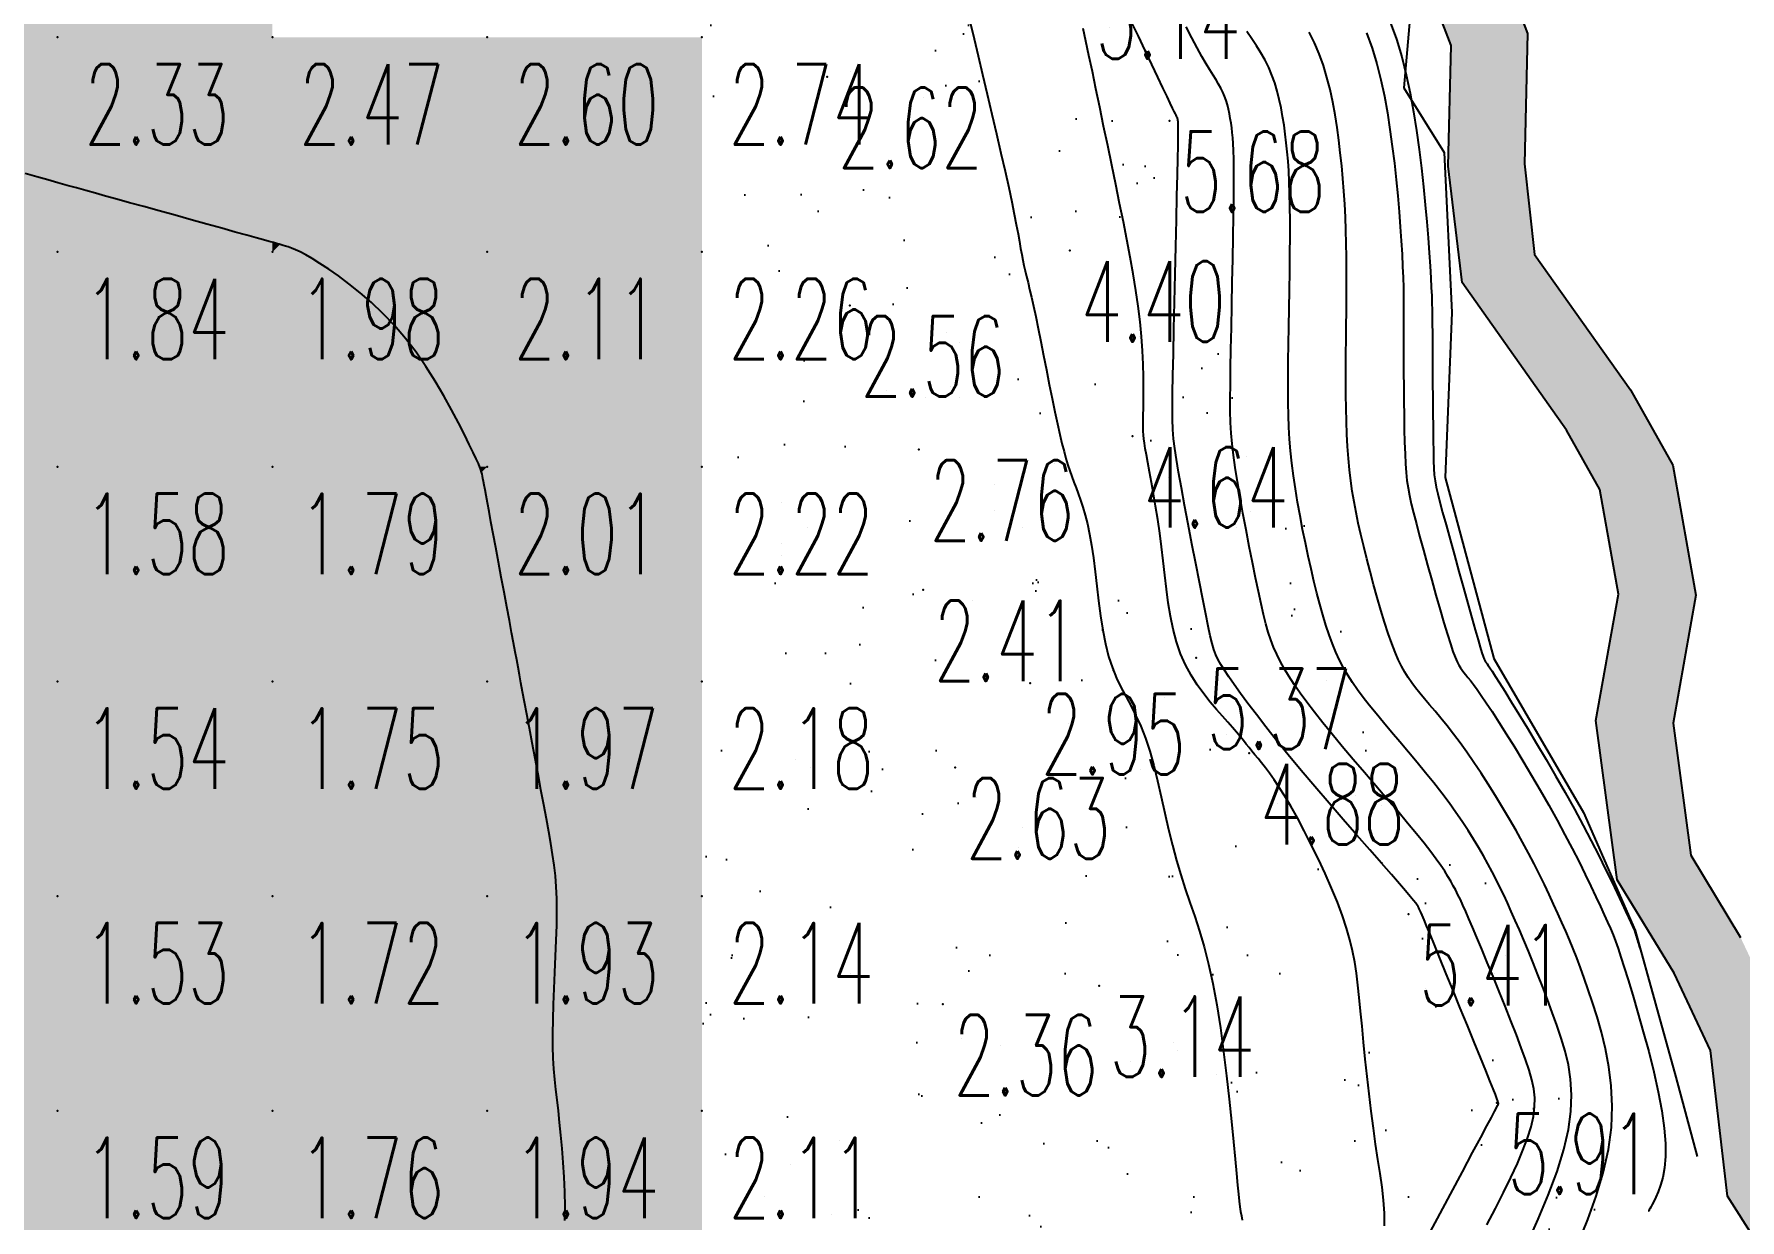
# Model space of a CAD drawing. Header units: millimetres. Extents: x 88261 to 90953, y 390274 to 392322.
# Drawn here: x 90469.2 to 90548.6, y 391432.2 to 391487.4 of the extents above; entities that cross this region are included whole.
import ezdxf
from ezdxf.enums import TextEntityAlignment as Align

# ---------------------------------------------------------------- set-up
doc = ezdxf.new("R2010")
doc.units = ezdxf.units.MM
doc.header["$LTSCALE"] = 25
for name, color, linetype in [('CN_01_00', 42, 'Continuous'), ('CN_02_00', 16, 'Continuous'), ('CN_03_00', 7, 'Continuous'), ('COTEAlt', 7, 'Continuous'), ('TN_COLORIAGE', 7, 'Continuous'), ('TopoAlt', 7, 'Continuous'), ('TOPOJIS', 7, 'Continuous')]:
    doc.layers.add(name, color=color, linetype=linetype)
doc.styles.add('Romans 1.0', font='Romans.shx', dxfattribs={"width": 0.99, "height": 1})
doc.styles.add('Simplex 1.0', font='Simplex.shx', dxfattribs={"width": 0.99, "height": 2.5})
doc.styles.get("Standard").update_dxf_attribs({"font": 'times.ttf'})

# ---------------------------------------------------------------- blocks, each defined once
blk = doc.blocks.new('TCPOINT')
at = {"color": 0}
blk.add_point((0, 0), dxfattribs=at)
at = {"layer": 'TopoAlt', "style": 'Romans 1.0', "width": 0.99}
blk.add_attdef('ALT', text='', height=200, dxfattribs=at).set_placement((0.5, -0.5), align=Align.TOP_LEFT)
blk = doc.blocks.new('COTE')
at = {"color": 0}
blk.add_point((0, 0), dxfattribs=at)
at = {"layer": 'COTEAlt'}
blk.add_attdef('ALT', text='', height=3.75, dxfattribs=at).set_placement((1.25, -1.25), align=Align.TOP_LEFT)

msp = doc.modelspace()

# ---------------------------------------------------------------- hatches: boundary and pattern name
h = msp.add_hatch()
h.set_pattern_fill('AR-HBONE', color=23, scale=0.032)
h.set_pattern_definition([(45, (-511.459, 107.3326), (0, 4.597891134), [9.7536, -3.2512]), (135, (-509.16, 109.6315), (5e-16, 4.597891134), [9.7536, -3.2512])])
h.paths.add_polyline_path([(90580.259, 391369.323), (90578.893, 391372.088), (90577.403, 391380.386), (90572.476, 391388.749), (90564.469, 391395.121), (90551.356, 391397.716), (90544.735, 391400.861), (90542.893, 391403.775), (90543.568, 391412.079), (90551.362, 391419.931), (90552.964, 391421.402), (90554.737, 391426.973), (90553.749, 391430.788), (90551.439, 391434.414), (90550.677, 391440.955), (90548.617, 391445.303), (90546.298, 391449.141), (90545.472, 391455.293), (90546.531, 391461.247), (90545.455, 391467.304), (90543.481, 391470.813), (90539.022, 391477.118), (90538.554, 391481.349), (90538.699, 391487.409), (90537.691, 391490.033), (90535.204, 391494.153), (90533.84, 391500.271), (90529.551, 391507.768), (90528.583, 391512.46), (90528.626, 391519.305), (90526.727, 391525.756), (90527.819, 391536.032), (90524.222, 391546.435), (90524.867, 391555.468), (90523.429, 391563.259), (90518.375, 391569.388), (90516.845, 391576.818), (90516.107, 391580.734), (90502.826, 391602.657), (90494.518, 391616.214), (90485.753, 391638.699), (90442.611, 391685.947), (90436.501, 391694.495), (90435.059, 391708.645), (90451.717, 391741.838), (90452.722, 391752.459), (90451.18, 391766.065), (90442.505, 391784.213), (90439.49, 391790.617), (90435.648, 391805.425), (90431.473, 391812.607), (90431.344, 391819.043), (90432.829, 391823.298), (90433.294, 391826.816), (90429.771, 391827.329), (90429.353, 391824.167), (90427.779, 391819.657), (90427.939, 391811.686), (90432.327, 391804.136), (90436.131, 391789.476), (90447.766, 391765.089), (90449.151, 391752.487), (90448.241, 391742.876), (90431.42, 391709.359), (90433.06, 391693.268), (90439.886, 391683.74), (90482.728, 391636.82), (90491.37, 391614.651), (90512.731, 391579.518), (90515.069, 391567.885), (90520.145, 391561.738), (90521.291, 391555.336), (90520.626, 391546.015), (90524.203, 391535.686), (90523.12, 391525.489), (90525.07, 391518.866), (90525.027, 391512.168), (90526.183, 391506.569), (90530.486, 391499.047), (90531.859, 391492.888), (90534.481, 391488.544), (90535.13, 391486.855), (90534.996, 391481.233), (90535.654, 391475.818), (90540.514, 391468.946), (90542.058, 391466.169), (90542.923, 391461.302), (90541.877, 391455.423), (90542.874, 391448.002), (90545.528, 391443.646), (90547.213, 391440.041), (90548.002, 391433.266), (90550.446, 391429.429), (90551.042, 391427.127), (90549.899, 391423.533), (90540.13, 391413.692), (90539.256, 391402.948), (90542.265, 391398.189), (90550.195, 391394.422), (90562.902, 391391.907), (90569.736, 391386.468), (90574.016, 391379.204), (90575.482, 391371.036), (90577.068, 391367.827), (90585.289, 391363.31), (90587.237, 391361.568), (90590.672, 391353.748), (90594.383, 391351.285), (90604.653, 391343.84), (90612.851, 391334.359), (90618.437, 391325.085), (90621.782, 391317.486), (90624.002, 391309.067), (90627.738, 391287.71), (90628.019, 391279.65), (90627.255, 391266.593), (90621.182, 391254.035), (90617.042, 391235.488), (90618.319, 391215.583), (90622.574, 391202.325), (90631.256, 391184.221), (90636.053, 391168.094), (90637.79, 391151.812), (90636.657, 391134.553), (90636.754, 391124.145), (90640.334, 391110.892), (90653.891, 391091.985), (90663.63, 391082.027), (90671.36, 391067.261), (90675.086, 391054.053), (90683.469, 391034.279), (90692.526, 391020.632), (90692.509, 391024.786), (90691.925, 391027.104), (90686.033, 391034.997), (90677.901, 391054.178), (90674.136, 391067.524), (90665.998, 391083.069), (90656.086, 391093.204), (90643.054, 391111.379), (90639.756, 391123.588), (90639.664, 391133.417), (90640.808, 391150.846), (90639.005, 391167.747), (90634.038, 391184.447), (90625.339, 391202.585), (90621.29, 391215.202), (90620.073, 391234.176), (90624.016, 391251.839), (90630.214, 391264.657), (90631.029, 391278.571), (90630.739, 391286.886), (90629.714, 391298.649), (90627.043, 391310.671), (90621.607, 391322.866), (90613.162, 391336.588), (90606.038, 391344.517), (90602.665, 391348.269), (90597.913, 391351.643), (90592.983, 391355.027), (90589.642, 391362.633), (90586.918, 391365.07)])
h = msp.add_hatch()
h.set_pattern_fill('ALEA', color=40)
h.set_pattern_definition([(312, (0.65, -2.46), (11.7377712, 2.49494029), [0, -7.5]), (67, (-0.85, -1.594), (-11.91055381, -1.46243212), [0, -12.5]), (153, (-0.85, -1.594), (0.62803148, -11.9835544), [0, -10]), (180, (-0.85, -3.326), (6, -10.39230484), [0, -10]), (74, (-4.35, -2.46), (-11.6435487, -2.90306275), [0, -10]), (286, (-4.35, -2.46), (11.6435487, -2.90306275), [0, -10]), (52, (1.65, -5.924), (-11.88321682, 1.6700772), [0, -12.5]), (300, (1.65, 1.004), (12, -3e-09), [0, -10]), (175, (1.65, 1.004), (5.07141914, -10.87569344), [0, -10]), (114, (0.15, 0.138), (-11.93426274, 1.25434156), [0, -5]), (248, (0.15, -5.058), (7.3879377, -9.45612904), [0, -6.2])])
h.paths.add_polyline_path([(90500.249, 391451.221), (90500.249, 391447.239), (90500.249, 391437.239), (90500.249, 391418.047), (90500.249, 391414.288), (90519.013, 391421.138), (90524.753, 391422.984), (90528.743, 391425.499), (90532.976, 391428.605), (90538.97, 391428.529), (90542.205, 391432.205), (90543.706, 391433.975), (90541.828, 391439.609), (90541.479, 391443.355), (90540.099, 391446.869), (90538.385, 391448.233), (90535.202, 391450.765), (90530.016, 391460.88), (90522.026, 391483.354), (90518.584, 391490.991), (90508.298, 391492.978), (90507.006, 391493.725), (90494.453, 391487.239), (90500.249, 391487.239), (90500.249, 391481.513), (90500.249, 391475.981), (90500.249, 391469.385), (90500.249, 391458.985)])

# ---------------------------------------------------------------- linework, layer by layer
at = {"color": 23, "elevation": 15.394, "flags": 128}
for points in [[(90550.446, 391429.429), (90548.002, 391433.266), (90547.213, 391440.041), (90545.528, 391443.646), (90542.874, 391448.002), (90541.877, 391455.423), (90542.923, 391461.302), (90542.058, 391466.169), (90540.514, 391468.946), (90535.654, 391475.818), (90534.996, 391481.233), (90535.13, 391486.855), (90534.481, 391488.544), (90531.859, 391492.888), (90530.486, 391499.047), (90526.183, 391506.569), (90525.027, 391512.168), (90525.07, 391518.866), (90523.12, 391525.489), (90524.203, 391535.686)], [(90550.446, 391429.429), (90548.002, 391433.266), (90547.213, 391440.041), (90545.528, 391443.646), (90542.874, 391448.002), (90541.877, 391455.423), (90542.923, 391461.302), (90542.058, 391466.169), (90540.514, 391468.946), (90535.654, 391475.818), (90534.996, 391481.233), (90535.13, 391486.855), (90534.481, 391488.544), (90531.859, 391492.888), (90530.486, 391499.047), (90526.183, 391506.569), (90525.027, 391512.168), (90525.07, 391518.866), (90523.12, 391525.489), (90524.203, 391535.686)], [(90550.446, 391429.429), (90548.002, 391433.266), (90547.213, 391440.041), (90545.528, 391443.646), (90542.874, 391448.002), (90541.877, 391455.423), (90542.923, 391461.302), (90542.058, 391466.169), (90540.514, 391468.946), (90535.654, 391475.818), (90534.996, 391481.233), (90535.13, 391486.855), (90534.481, 391488.544), (90531.859, 391492.888), (90530.486, 391499.047), (90526.183, 391506.569), (90525.027, 391512.168), (90525.07, 391518.866), (90523.12, 391525.489), (90524.203, 391535.686)], [(90527.819, 391536.032), (90526.727, 391525.756), (90528.626, 391519.305), (90528.583, 391512.46), (90529.551, 391507.768), (90533.84, 391500.271), (90535.204, 391494.153), (90537.691, 391490.033), (90538.699, 391487.409), (90538.554, 391481.349), (90539.022, 391477.118), (90543.481, 391470.813), (90545.455, 391467.304), (90546.531, 391461.247), (90545.472, 391455.293), (90546.298, 391449.141), (90548.617, 391445.303)], [(90527.819, 391536.032), (90526.727, 391525.756), (90528.626, 391519.305), (90528.583, 391512.46), (90529.551, 391507.768), (90533.84, 391500.271), (90535.204, 391494.153), (90537.691, 391490.033), (90538.699, 391487.409), (90538.554, 391481.349), (90539.022, 391477.118), (90543.481, 391470.813), (90545.455, 391467.304), (90546.531, 391461.247), (90545.472, 391455.293), (90546.298, 391449.141), (90548.617, 391445.303)], [(90527.819, 391536.032), (90526.727, 391525.756), (90528.626, 391519.305), (90528.583, 391512.46), (90529.551, 391507.768), (90533.84, 391500.271), (90535.204, 391494.153), (90537.691, 391490.033), (90538.699, 391487.409), (90538.554, 391481.349), (90539.022, 391477.118), (90543.481, 391470.813), (90545.455, 391467.304), (90546.531, 391461.247), (90545.472, 391455.293), (90546.298, 391449.141), (90548.617, 391445.303)]]:
    msp.add_lwpolyline(points, dxfattribs=at)
at = {"color": 124, "elevation": 10.574, "flags": 128}
msp.add_lwpolyline([(90516.651, 391497.598), (90517.151, 391497.098), (90519.378, 391496.775), (90528.783, 391494.935), (90533.34, 391489.539), (90532.938, 391484.877), (90534.813, 391481.876), (90535.166, 391474.427), (90534.857, 391466.728), (90537.124, 391458.312), (90541.295, 391451.13), (90543.699, 391445.636), (90545.598, 391438.805), (90546.586, 391435.104)], dxfattribs=at)
at = {"layer": 'CN_01_00', "flags": 128}
for points, elevation in [([(90512.761, 391487.861), (90512.924, 391487.16), (90513.108, 391486.368), (90513.311, 391485.504), (90513.525, 391484.595), (90513.745, 391483.665), (90513.962, 391482.739), (90514.17, 391481.843), (90514.363, 391481.001), (90514.533, 391480.238), (90514.675, 391479.573), (90514.792, 391479.002), (90514.888, 391478.511), (90514.967, 391478.09), (90515.033, 391477.726), (90515.089, 391477.408), (90515.141, 391477.123), (90515.191, 391476.861), (90515.244, 391476.61), (90515.302, 391476.358), (90515.364, 391476.095), (90515.433, 391475.81), (90515.509, 391475.491), (90515.594, 391475.129), (90515.687, 391474.712), (90515.791, 391474.229), (90515.906, 391473.675), (90516.03, 391473.063), (90516.159, 391472.413), (90516.292, 391471.742), (90516.425, 391471.071), (90516.556, 391470.417), (90516.683, 391469.799), (90516.802, 391469.238), (90516.912, 391468.745), (90517.013, 391468.317), (90517.109, 391467.943), (90517.2, 391467.612), (90517.29, 391467.316), (90517.38, 391467.042), (90517.472, 391466.782), (90517.568, 391466.525), (90517.669, 391466.261), (90517.775, 391465.982), (90517.884, 391465.681), (90517.993, 391465.35), (90518.1, 391464.982), (90518.204, 391464.569), (90518.302, 391464.103), (90518.393, 391463.578), (90518.476, 391462.988), (90518.554, 391462.348), (90518.632, 391461.675), (90518.715, 391460.984), (90518.807, 391460.293), (90518.913, 391459.62), (90519.038, 391458.98), (90519.187, 391458.392), (90519.362, 391457.865), (90519.559, 391457.389), (90519.773, 391456.945), (90519.998, 391456.517), (90520.229, 391456.086), (90520.46, 391455.634), (90520.686, 391455.145), (90520.9, 391454.601), (90521.099, 391453.988), (90521.285, 391453.318), (90521.462, 391452.603), (90521.633, 391451.861), (90521.803, 391451.103), (90521.976, 391450.347), (90522.154, 391449.606), (90522.343, 391448.895), (90522.544, 391448.224), (90522.756, 391447.578), (90522.974, 391446.939), (90523.196, 391446.287), (90523.416, 391445.603), (90523.633, 391444.868), (90523.841, 391444.063), (90524.038, 391443.168), (90524.221, 391442.173), (90524.389, 391441.104), (90524.541, 391439.992), (90524.678, 391438.872), (90524.801, 391437.778), (90524.908, 391436.742), (90525.001, 391435.799), (90525.078, 391434.981), (90525.141, 391434.313), (90525.193, 391433.781), (90525.234, 391433.362), (90525.27, 391433.032), (90525.302, 391432.769), (90525.334, 391432.549), (90525.368, 391432.349), (90525.407, 391432.145)], 4), ([(90533.868, 391431.038), (90534.502, 391432.227), (90535.108, 391433.362), (90535.661, 391434.398), (90536.136, 391435.288), (90536.515, 391435.996), (90536.803, 391436.536), (90537.013, 391436.93), (90537.158, 391437.204), (90537.249, 391437.38), (90537.301, 391437.482), (90537.325, 391437.534), (90537.335, 391437.561), (90537.338, 391437.584), (90537.333, 391437.623), (90537.312, 391437.693), (90537.269, 391437.811), (90537.197, 391437.996), (90537.091, 391438.263), (90536.942, 391438.631), (90536.746, 391439.114), (90536.498, 391439.724), (90536.209, 391440.433), (90535.892, 391441.211), (90535.561, 391442.024), (90535.228, 391442.838), (90534.908, 391443.621), (90534.614, 391444.34), (90534.36, 391444.961), (90534.154, 391445.461), (90533.995, 391445.847), (90533.875, 391446.136), (90533.787, 391446.344), (90533.725, 391446.488), (90533.682, 391446.583), (90533.651, 391446.648), (90533.624, 391446.697), (90533.596, 391446.747), (90533.554, 391446.811), (90533.487, 391446.903), (90533.382, 391447.036), (90533.228, 391447.224), (90533.014, 391447.478), (90532.726, 391447.813), (90532.354, 391448.242), (90531.891, 391448.773), (90531.35, 391449.39), (90530.75, 391450.075), (90530.112, 391450.807), (90529.454, 391451.567), (90528.795, 391452.335), (90528.154, 391453.091), (90527.551, 391453.815), (90527.001, 391454.492), (90526.507, 391455.116), (90526.065, 391455.689), (90525.674, 391456.209), (90525.332, 391456.677), (90525.038, 391457.092), (90524.789, 391457.453), (90524.583, 391457.762), (90524.418, 391458.02), (90524.286, 391458.249), (90524.179, 391458.473), (90524.087, 391458.716), (90524.003, 391459.002), (90523.917, 391459.357), (90523.822, 391459.803), (90523.709, 391460.367), (90523.571, 391461.061), (90523.414, 391461.862), (90523.244, 391462.735), (90523.068, 391463.646), (90522.893, 391464.56), (90522.726, 391465.443), (90522.574, 391466.261), (90522.444, 391466.979), (90522.342, 391467.575), (90522.265, 391468.078), (90522.211, 391468.531), (90522.177, 391468.975), (90522.161, 391469.451), (90522.158, 391470.001), (90522.166, 391470.667), (90522.183, 391471.49), (90522.205, 391472.497), (90522.23, 391473.652), (90522.258, 391474.904), (90522.287, 391476.202), (90522.317, 391477.494), (90522.344, 391478.729), (90522.369, 391479.856), (90522.391, 391480.824), (90522.407, 391481.595), (90522.419, 391482.181), (90522.426, 391482.61), (90522.43, 391482.907), (90522.432, 391483.1), (90522.431, 391483.213), (90522.428, 391483.273), (90522.425, 391483.308), (90522.421, 391483.338), (90522.416, 391483.368), (90522.411, 391483.398), (90522.404, 391483.427), (90522.397, 391483.456), (90522.389, 391483.484), (90522.379, 391483.511), (90522.368, 391483.538), (90522.354, 391483.565), (90522.333, 391483.605), (90522.298, 391483.672), (90522.244, 391483.778), (90522.165, 391483.938), (90522.054, 391484.166), (90521.906, 391484.475), (90521.714, 391484.879), (90521.477, 391485.386), (90521.2, 391485.974), (90520.896, 391486.619), (90520.574, 391487.293), (90520.244, 391487.97)], 6), ([(90536.802, 391431.922), (90537.202, 391432.692), (90537.575, 391433.427), (90537.916, 391434.125), (90538.219, 391434.783), (90538.481, 391435.398), (90538.696, 391435.97), (90538.859, 391436.495), (90538.968, 391436.973), (90539.022, 391437.417), (90539.027, 391437.841), (90538.984, 391438.259), (90538.898, 391438.686), (90538.77, 391439.137), (90538.604, 391439.627), (90538.404, 391440.169), (90538.172, 391440.772), (90537.917, 391441.425), (90537.646, 391442.107), (90537.368, 391442.801), (90537.09, 391443.486), (90536.82, 391444.146), (90536.566, 391444.761), (90536.337, 391445.311), (90536.138, 391445.784), (90535.966, 391446.186), (90535.817, 391446.528), (90535.685, 391446.82), (90535.566, 391447.073), (90535.455, 391447.3), (90535.347, 391447.51), (90535.236, 391447.716), (90535.119, 391447.926), (90534.987, 391448.15), (90534.835, 391448.393), (90534.655, 391448.662), (90534.442, 391448.965), (90534.187, 391449.307), (90533.884, 391449.697), (90533.527, 391450.14), (90533.111, 391450.64), (90532.647, 391451.188), (90532.148, 391451.771), (90531.628, 391452.377), (90531.099, 391452.993), (90530.575, 391453.607), (90530.069, 391454.205), (90529.594, 391454.775), (90529.162, 391455.308), (90528.772, 391455.803), (90528.421, 391456.265), (90528.108, 391456.695), (90527.829, 391457.099), (90527.583, 391457.478), (90527.367, 391457.836), (90527.178, 391458.177), (90527.014, 391458.505), (90526.869, 391458.831), (90526.741, 391459.166), (90526.623, 391459.524), (90526.51, 391459.916), (90526.399, 391460.355), (90526.284, 391460.852), (90526.16, 391461.421), (90526.025, 391462.066), (90525.881, 391462.775), (90525.732, 391463.525), (90525.584, 391464.297), (90525.44, 391465.071), (90525.305, 391465.825), (90525.184, 391466.539), (90525.08, 391467.193), (90524.999, 391467.774), (90524.938, 391468.302), (90524.894, 391468.802), (90524.867, 391469.302), (90524.852, 391469.828), (90524.849, 391470.407), (90524.855, 391471.065), (90524.867, 391471.83), (90524.884, 391472.718), (90524.903, 391473.704), (90524.925, 391474.754), (90524.946, 391475.834), (90524.967, 391476.909), (90524.986, 391477.945), (90525.001, 391478.906), (90525.012, 391479.76), (90525.017, 391480.479), (90525.017, 391481.074), (90525.011, 391481.561), (90525.001, 391481.96), (90524.986, 391482.287), (90524.967, 391482.561), (90524.944, 391482.799), (90524.918, 391483.02), (90524.888, 391483.238), (90524.854, 391483.456), (90524.814, 391483.672), (90524.769, 391483.885), (90524.716, 391484.094), (90524.655, 391484.298), (90524.585, 391484.496), (90524.504, 391484.686), (90524.412, 391484.871), (90524.306, 391485.056), (90524.187, 391485.253), (90524.051, 391485.471), (90523.897, 391485.719), (90523.723, 391486.008), (90523.528, 391486.347), (90523.31, 391486.745), (90523.069, 391487.209), (90522.804, 391487.726)], 8), ([(90541.064, 391431.111), (90541.498, 391432.169), (90541.892, 391433.258), (90542.222, 391434.352), (90542.463, 391435.428), (90542.598, 391436.465), (90542.636, 391437.455), (90542.593, 391438.397), (90542.485, 391439.287), (90542.327, 391440.123), (90542.137, 391440.902), (90541.929, 391441.621), (90541.719, 391442.277), (90541.521, 391442.87), (90541.334, 391443.408), (90541.155, 391443.899), (90540.983, 391444.355), (90540.813, 391444.784), (90540.643, 391445.196), (90540.47, 391445.602), (90540.292, 391446.011), (90540.105, 391446.431), (90539.908, 391446.864), (90539.701, 391447.311), (90539.481, 391447.771), (90539.249, 391448.245), (90539.002, 391448.733), (90538.739, 391449.236), (90538.46, 391449.754), (90538.164, 391450.286), (90537.853, 391450.827), (90537.532, 391451.372), (90537.202, 391451.913), (90536.868, 391452.446), (90536.533, 391452.965), (90536.199, 391453.463), (90535.871, 391453.934), (90535.552, 391454.374), (90535.242, 391454.784), (90534.945, 391455.165), (90534.66, 391455.518), (90534.39, 391455.846), (90534.136, 391456.15), (90533.899, 391456.433), (90533.681, 391456.695), (90533.483, 391456.94), (90533.302, 391457.177), (90533.133, 391457.416), (90532.975, 391457.668), (90532.823, 391457.942), (90532.673, 391458.251), (90532.522, 391458.603), (90532.367, 391459.009), (90532.204, 391459.475), (90532.036, 391459.995), (90531.865, 391460.554), (90531.694, 391461.142), (90531.526, 391461.745), (90531.363, 391462.352), (90531.208, 391462.95), (90531.064, 391463.528), (90530.933, 391464.077), (90530.814, 391464.6), (90530.709, 391465.105), (90530.615, 391465.6), (90530.533, 391466.091), (90530.462, 391466.587), (90530.403, 391467.095), (90530.353, 391467.622), (90530.313, 391468.174), (90530.283, 391468.749), (90530.26, 391469.344), (90530.245, 391469.957), (90530.236, 391470.583), (90530.232, 391471.219), (90530.232, 391471.863), (90530.236, 391472.51), (90530.242, 391473.159), (90530.25, 391473.807), (90530.257, 391474.454), (90530.264, 391475.098), (90530.268, 391475.739), (90530.269, 391476.376), (90530.265, 391477.006), (90530.255, 391477.631), (90530.238, 391478.248), (90530.213, 391478.858), (90530.182, 391479.463), (90530.142, 391480.064), (90530.095, 391480.661), (90530.039, 391481.256), (90529.975, 391481.85), (90529.903, 391482.445), (90529.822, 391483.039), (90529.729, 391483.632), (90529.622, 391484.22), (90529.498, 391484.8), (90529.354, 391485.369), (90529.188, 391485.925), (90528.996, 391486.464), (90528.776, 391486.984), (90528.527, 391487.481)], 12), ([(90531.202, 391487.448), (90531.454, 391486.739), (90531.673, 391486.007), (90531.862, 391485.257), (90532.026, 391484.494), (90532.167, 391483.72), (90532.289, 391482.94), (90532.396, 391482.157), (90532.491, 391481.376), (90532.575, 391480.604), (90532.649, 391479.848), (90532.713, 391479.116), (90532.767, 391478.414), (90532.812, 391477.75), (90532.848, 391477.132), (90532.876, 391476.566), (90532.896, 391476.056), (90532.91, 391475.591), (90532.919, 391475.154), (90532.923, 391474.73), (90532.924, 391474.304), (90532.923, 391473.858), (90532.922, 391473.379), (90532.92, 391472.85), (90532.921, 391472.261), (90532.923, 391471.625), (90532.927, 391470.96), (90532.934, 391470.284), (90532.943, 391469.616), (90532.955, 391468.973), (90532.971, 391468.373), (90532.989, 391467.836), (90533.012, 391467.373), (90533.041, 391466.969), (90533.08, 391466.602), (90533.131, 391466.251), (90533.197, 391465.895), (90533.281, 391465.513), (90533.386, 391465.082), (90533.516, 391464.582), (90533.67, 391463.999), (90533.845, 391463.35), (90534.034, 391462.659), (90534.23, 391461.95), (90534.428, 391461.248), (90534.619, 391460.577), (90534.8, 391459.961), (90534.961, 391459.424), (90535.1, 391458.986), (90535.218, 391458.637), (90535.32, 391458.364), (90535.409, 391458.154), (90535.49, 391457.991), (90535.566, 391457.863), (90535.643, 391457.756), (90535.724, 391457.655), (90535.814, 391457.547), (90535.916, 391457.422), (90536.035, 391457.273), (90536.176, 391457.089), (90536.343, 391456.861), (90536.54, 391456.582), (90536.772, 391456.242), (90537.044, 391455.832), (90537.357, 391455.346), (90537.706, 391454.794), (90538.081, 391454.187), (90538.475, 391453.539), (90538.88, 391452.861), (90539.286, 391452.166), (90539.686, 391451.466), (90540.072, 391450.773), (90540.435, 391450.099), (90540.775, 391449.45), (90541.09, 391448.831), (90541.379, 391448.246), (90541.643, 391447.702), (90541.879, 391447.203), (90542.088, 391446.755), (90542.269, 391446.361), (90542.422, 391446.023), (90542.554, 391445.722), (90542.674, 391445.433), (90542.79, 391445.132), (90542.91, 391444.795), (90543.042, 391444.399), (90543.195, 391443.919), (90543.377, 391443.332), (90543.592, 391442.621), (90543.833, 391441.808), (90544.084, 391440.923), (90544.334, 391439.994), (90544.57, 391439.051), (90544.779, 391438.123), (90544.947, 391437.241), (90545.063, 391436.432), (90545.116, 391435.722), (90545.114, 391435.108), (90545.069, 391434.583), (90544.991, 391434.138), (90544.891, 391433.768), (90544.78, 391433.463), (90544.67, 391433.217), (90544.571, 391433.021), (90544.492, 391432.869), (90544.432, 391432.755), (90544.39, 391432.673), (90544.361, 391432.618), (90544.344, 391432.585), (90544.335, 391432.567), (90544.332, 391432.561), (90544.331, 391432.56)], 14)]:
    msp.add_lwpolyline(points, dxfattribs=dict(at, elevation=elevation))
at = {"layer": 'CN_02_00', "flags": 128}
for points, elevation in [([(90532.304, 391487.94), (90532.587, 391487.145), (90532.833, 391486.326), (90533.045, 391485.486), (90533.228, 391484.631), (90533.386, 391483.764), (90533.522, 391482.89), (90533.642, 391482.013), (90533.749, 391481.139), (90533.843, 391480.278), (90533.926, 391479.442), (90533.998, 391478.642), (90534.059, 391477.89), (90534.111, 391477.196), (90534.153, 391476.574), (90534.187, 391476.034), (90534.212, 391475.581), (90534.231, 391475.199), (90534.244, 391474.862), (90534.252, 391474.546), (90534.257, 391474.228), (90534.26, 391473.884), (90534.261, 391473.489), (90534.263, 391473.02), (90534.265, 391472.461), (90534.269, 391471.828), (90534.273, 391471.149), (90534.279, 391470.448), (90534.285, 391469.751), (90534.292, 391469.084), (90534.299, 391468.473), (90534.307, 391467.944), (90534.317, 391467.512), (90534.331, 391467.159), (90534.353, 391466.857), (90534.389, 391466.577), (90534.441, 391466.29), (90534.514, 391465.969), (90534.613, 391465.585), (90534.741, 391465.109), (90534.901, 391464.524), (90535.086, 391463.85), (90535.288, 391463.116), (90535.498, 391462.355), (90535.709, 391461.595), (90535.911, 391460.868), (90536.097, 391460.203), (90536.258, 391459.632), (90536.389, 391459.177), (90536.491, 391458.83), (90536.568, 391458.575), (90536.626, 391458.397), (90536.668, 391458.279), (90536.699, 391458.207), (90536.724, 391458.164), (90536.746, 391458.134), (90536.771, 391458.104), (90536.806, 391458.058), (90536.858, 391457.986), (90536.934, 391457.874), (90537.042, 391457.71), (90537.189, 391457.481), (90537.383, 391457.175), (90537.63, 391456.78), (90537.936, 391456.287), (90538.292, 391455.708), (90538.688, 391455.058), (90539.112, 391454.352), (90539.554, 391453.606), (90540.003, 391452.835), (90540.448, 391452.056), (90540.878, 391451.283), (90541.283, 391450.531), (90541.661, 391449.808), (90542.01, 391449.124), (90542.328, 391448.484), (90542.614, 391447.898), (90542.865, 391447.373), (90543.08, 391446.916), (90543.258, 391446.536), (90543.397, 391446.237), (90543.503, 391446.01), (90543.58, 391445.842), (90543.634, 391445.723), (90543.67, 391445.639), (90543.694, 391445.578), (90543.711, 391445.529), (90543.726, 391445.478), (90543.744, 391445.417), (90543.765, 391445.346), (90543.788, 391445.269), (90543.812, 391445.189), (90543.836, 391445.108), (90543.859, 391445.032), (90543.879, 391444.962), (90543.897, 391444.902), (90543.911, 391444.854), (90543.922, 391444.819), (90543.929, 391444.793), (90543.934, 391444.776), (90543.937, 391444.766), (90543.939, 391444.761), (90543.94, 391444.759), (90543.94, 391444.758)], 15), ([(90532.033, 391431.883), (90532.031, 391432.475), (90531.991, 391433.07), (90531.921, 391433.679), (90531.831, 391434.311), (90531.727, 391434.974), (90531.619, 391435.679), (90531.514, 391436.43), (90531.413, 391437.217), (90531.317, 391438.025), (90531.226, 391438.841), (90531.14, 391439.648), (90531.061, 391440.433), (90530.987, 391441.181), (90530.919, 391441.878), (90530.857, 391442.513), (90530.795, 391443.097), (90530.728, 391443.643), (90530.647, 391444.167), (90530.548, 391444.683), (90530.424, 391445.205), (90530.268, 391445.748), (90530.074, 391446.326), (90529.838, 391446.949), (90529.567, 391447.607), (90529.269, 391448.283), (90528.952, 391448.964), (90528.625, 391449.633), (90528.298, 391450.276), (90527.978, 391450.876), (90527.674, 391451.419), (90527.393, 391451.894), (90527.135, 391452.303), (90526.9, 391452.655), (90526.684, 391452.957), (90526.488, 391453.217), (90526.308, 391453.444), (90526.145, 391453.643), (90525.995, 391453.824), (90525.858, 391453.994), (90525.727, 391454.158), (90525.597, 391454.322), (90525.462, 391454.491), (90525.314, 391454.672), (90525.149, 391454.87), (90524.96, 391455.089), (90524.741, 391455.337), (90524.489, 391455.617), (90524.21, 391455.931), (90523.915, 391456.278), (90523.614, 391456.66), (90523.315, 391457.075), (90523.03, 391457.525), (90522.767, 391458.009), (90522.537, 391458.529), (90522.347, 391459.082), (90522.193, 391459.665), (90522.068, 391460.272), (90521.966, 391460.9), (90521.88, 391461.541), (90521.803, 391462.192), (90521.73, 391462.848), (90521.652, 391463.502), (90521.567, 391464.149), (90521.474, 391464.782), (90521.377, 391465.392), (90521.279, 391465.97), (90521.184, 391466.508), (90521.095, 391466.997), (90521.015, 391467.429), (90520.946, 391467.794), (90520.892, 391468.09), (90520.852, 391468.329), (90520.824, 391468.531), (90520.806, 391468.713), (90520.796, 391468.895), (90520.793, 391469.093), (90520.795, 391469.328), (90520.801, 391469.617), (90520.808, 391469.974), (90520.815, 391470.398), (90520.816, 391470.882), (90520.811, 391471.42), (90520.795, 391472.007), (90520.766, 391472.635), (90520.72, 391473.299), (90520.654, 391473.992), (90520.567, 391474.71), (90520.46, 391475.451), (90520.334, 391476.215), (90520.193, 391477.003), (90520.038, 391477.814), (90519.872, 391478.647), (90519.697, 391479.504), (90519.516, 391480.383), (90519.33, 391481.283), (90519.143, 391482.192), (90518.956, 391483.096), (90518.773, 391483.981), (90518.597, 391484.834), (90518.429, 391485.639), (90518.273, 391486.385), (90518.131, 391487.056), (90518.005, 391487.642)], 5), ([(90538.674, 391431.046), (90539.189, 391432.186), (90539.661, 391433.315), (90540.067, 391434.405), (90540.384, 391435.428), (90540.597, 391436.362), (90540.712, 391437.211), (90540.742, 391437.989), (90540.7, 391438.706), (90540.598, 391439.377), (90540.449, 391440.011), (90540.266, 391440.623), (90540.061, 391441.223), (90539.846, 391441.821), (90539.625, 391442.416), (90539.401, 391443.003), (90539.175, 391443.578), (90538.951, 391444.135), (90538.731, 391444.671), (90538.518, 391445.181), (90538.314, 391445.661), (90538.121, 391446.108), (90537.937, 391446.525), (90537.759, 391446.919), (90537.583, 391447.295), (90537.407, 391447.659), (90537.228, 391448.017), (90537.043, 391448.373), (90536.848, 391448.735), (90536.641, 391449.106), (90536.42, 391449.488), (90536.183, 391449.882), (90535.929, 391450.288), (90535.655, 391450.705), (90535.36, 391451.136), (90535.042, 391451.58), (90534.699, 391452.037), (90534.331, 391452.507), (90533.945, 391452.986), (90533.547, 391453.468), (90533.144, 391453.948), (90532.744, 391454.42), (90532.355, 391454.879), (90531.984, 391455.319), (90531.638, 391455.735), (90531.322, 391456.124), (90531.037, 391456.49), (90530.777, 391456.84), (90530.541, 391457.182), (90530.326, 391457.521), (90530.128, 391457.864), (90529.944, 391458.22), (90529.772, 391458.593), (90529.609, 391458.99), (90529.453, 391459.413), (90529.303, 391459.86), (90529.159, 391460.333), (90529.018, 391460.831), (90528.881, 391461.353), (90528.746, 391461.901), (90528.612, 391462.475), (90528.479, 391463.072), (90528.348, 391463.687), (90528.22, 391464.315), (90528.099, 391464.949), (90527.986, 391465.581), (90527.884, 391466.206), (90527.793, 391466.817), (90527.717, 391467.408), (90527.656, 391467.974), (90527.61, 391468.525), (90527.577, 391469.073), (90527.556, 391469.629), (90527.544, 391470.205), (90527.541, 391470.813), (90527.544, 391471.464), (90527.552, 391472.17), (90527.563, 391472.938), (90527.577, 391473.755), (90527.591, 391474.604), (90527.605, 391475.466), (90527.618, 391476.324), (90527.627, 391477.16), (90527.633, 391477.956), (90527.633, 391478.695), (90527.627, 391479.363), (90527.615, 391479.966), (90527.596, 391480.512), (90527.572, 391481.012), (90527.54, 391481.474), (90527.503, 391481.908), (90527.46, 391482.325), (90527.41, 391482.732), (90527.355, 391483.139), (90527.291, 391483.544), (90527.218, 391483.946), (90527.133, 391484.342), (90527.035, 391484.732), (90526.921, 391485.111), (90526.79, 391485.48), (90526.64, 391485.835), (90526.469, 391486.176), (90526.28, 391486.507), (90526.075, 391486.835), (90525.857, 391487.163), (90525.628, 391487.5)], 10)]:
    msp.add_lwpolyline(points, dxfattribs=dict(at, elevation=elevation))
at = {"layer": 'CN_03_00', "elevation": 2, "flags": 128}
msp.add_lwpolyline([(90493.866, 391432.122), (90493.874, 391432.788), (90493.862, 391433.468), (90493.834, 391434.15), (90493.793, 391434.826), (90493.742, 391435.482), (90493.685, 391436.11), (90493.624, 391436.697), (90493.564, 391437.238), (90493.505, 391437.743), (90493.45, 391438.226), (90493.401, 391438.702), (90493.36, 391439.186), (90493.329, 391439.692), (90493.311, 391440.235), (90493.306, 391440.829), (90493.317, 391441.485), (90493.339, 391442.19), (90493.369, 391442.927), (90493.404, 391443.682), (90493.437, 391444.436), (90493.467, 391445.174), (90493.488, 391445.879), (90493.495, 391446.535), (90493.487, 391447.13), (90493.463, 391447.675), (90493.423, 391448.188), (90493.367, 391448.684), (90493.298, 391449.179), (90493.214, 391449.692), (90493.116, 391450.237), (90493.006, 391450.832), (90492.884, 391451.486), (90492.753, 391452.188), (90492.618, 391452.916), (90492.481, 391453.651), (90492.346, 391454.374), (90492.217, 391455.065), (90492.098, 391455.705), (90491.992, 391456.274), (90491.901, 391456.759), (90491.824, 391457.176), (90491.754, 391457.548), (90491.689, 391457.897), (90491.624, 391458.246), (90491.555, 391458.617), (90491.478, 391459.033), (90491.388, 391459.516), (90491.282, 391460.081), (90491.164, 391460.714), (90491.038, 391461.392), (90490.907, 391462.092), (90490.777, 391462.793), (90490.65, 391463.472), (90490.532, 391464.107), (90490.426, 391464.675), (90490.336, 391465.158), (90490.261, 391465.562), (90490.199, 391465.894), (90490.149, 391466.164), (90490.108, 391466.381), (90490.076, 391466.553), (90490.05, 391466.691), (90490.03, 391466.802), (90490.011, 391466.896), (90489.99, 391466.988), (90489.958, 391467.091), (90489.91, 391467.219), (90489.838, 391467.387), (90489.736, 391467.61), (90489.598, 391467.901), (90489.417, 391468.274), (90489.187, 391468.74), (90488.911, 391469.284), (90488.591, 391469.89), (90488.23, 391470.539), (90487.832, 391471.214), (90487.399, 391471.897), (90486.935, 391472.57), (90486.443, 391473.215), (90485.927, 391473.817), (90485.396, 391474.373), (90484.86, 391474.882), (90484.33, 391475.343), (90483.814, 391475.758), (90483.325, 391476.123), (90482.871, 391476.441), (90482.462, 391476.708), (90482.107, 391476.928), (90481.803, 391477.103), (90481.545, 391477.239), (90481.326, 391477.343), (90481.143, 391477.421), (90480.99, 391477.477), (90480.862, 391477.517), (90480.752, 391477.548), (90480.656, 391477.575), (90480.558, 391477.602), (90480.443, 391477.634), (90480.295, 391477.675), (90480.099, 391477.73), (90479.838, 391477.802), (90479.498, 391477.897), (90479.061, 391478.018), (90478.521, 391478.168), (90477.892, 391478.343), (90477.199, 391478.535), (90476.466, 391478.739), (90475.715, 391478.947), (90474.972, 391479.153), (90474.258, 391479.352), (90473.598, 391479.535), (90473.01, 391479.698), (90472.483, 391479.844), (90472.004, 391479.978), (90471.556, 391480.102), (90471.126, 391480.221), (90470.697, 391480.34), (90470.256, 391480.463), (90469.786, 391480.593), (90469.276, 391480.735), (90468.729, 391480.887)], dxfattribs=at)
at = {"layer": 'TN_COLORIAGE', "color": 61}
for points in [[(90460.249, 391497.239, 2.822), (90460.249, 391487.239, 2.822), (90470.249, 391497.239, 2.822)], [(90470.249, 391487.239, 2.196), (90470.249, 391497.239, 2.196), (90460.249, 391487.239, 2.196)], [(90480.249, 391487.239, 2.332), (90480.249, 391497.239, 2.332), (90470.249, 391487.239, 2.332)], [(90480.249, 391497.239, 2.332), (90470.249, 391497.239, 2.332), (90470.249, 391487.239, 2.332)], [(90460.249, 391483.241, 2.332), (90464.946, 391481.937, 2.332), (90460.249, 391487.239, 2.332), (90470.249, 391487.239, 2.332)], [(90470.249, 391480.465, 2.332), (90464.946, 391481.937, 2.332), (90470.249, 391487.239, 2.332)], [(90470.249, 391480.465, 2.468), (90472.773, 391479.764, 2.468), (90470.249, 391487.239, 2.468), (90480.249, 391487.239, 2.468)], [(90480.249, 391477.688, 2.468), (90472.773, 391479.764, 2.468), (90480.249, 391487.239, 2.468)], [(90480.249, 391477.688, 2.604), (90480.6, 391477.591, 2.604), (90480.249, 391487.239, 2.604), (90490.249, 391487.239, 2.604)], [(90481.866, 391477.239, 2.604), (90480.6, 391477.591, 2.604), (90490.249, 391477.239, 2.604), (90490.249, 391487.239, 2.604)], [(90500.249, 391477.239, 2.114), (90500.249, 391487.239, 2.114), (90490.249, 391477.239, 2.114)], [(90500.249, 391487.239, 2.114), (90490.249, 391487.239, 2.114), (90490.249, 391477.239, 2.114)], [(90481.866, 391477.239, 2.114), (90486.712, 391473.702, 2.114), (90490.249, 391477.239, 2.114)], [(90489.948, 391467.239, 2.114), (90486.712, 391473.702, 2.114), (90490.249, 391467.239, 2.114), (90490.249, 391477.239, 2.114)], [(90500.249, 391467.239, 2.006), (90500.249, 391477.239, 2.006), (90490.249, 391467.239, 2.006)], [(90490.249, 391477.239, 2.261), (90490.249, 391467.239, 2.261), (90500.249, 391477.239, 2.261)], [(90489.948, 391467.239, 2.006), (90489.995, 391466.986, 2.006), (90490.249, 391467.239, 2.006)], [(90490.249, 391465.626, 2.006), (90489.995, 391466.986, 2.006), (90490.249, 391467.239, 2.006)], [(90490.249, 391465.626, 2.221), (90491.566, 391458.557, 2.221), (90490.249, 391467.239, 2.221), (90500.249, 391467.239, 2.221)], [(90491.812, 391457.239, 2.221), (90491.566, 391458.557, 2.221), (90500.249, 391457.239, 2.221), (90500.249, 391467.239, 2.221)], [(90491.812, 391457.239, 2.181), (90493.137, 391450.128, 2.181), (90500.249, 391457.239, 2.181)], [(90493.676, 391447.239, 2.181), (90493.137, 391450.128, 2.181), (90500.249, 391447.239, 2.181), (90500.249, 391457.239, 2.181)], [(90493.625, 391437.239, 2.141), (90493.134, 391440.124, 2.141), (90500.249, 391437.239, 2.141), (90500.249, 391447.239, 2.141)], [(90493.134, 391440.124, 2.141), (90493.676, 391447.239, 2.141), (90500.249, 391447.239, 2.141)], [(90494.112, 391431.102, 2.192), (90492.943, 391427.239, 2.192), (90500.249, 391437.239, 2.192), (90500.249, 391427.239, 2.192)], [(90493.625, 391437.239, 2.112), (90494.112, 391431.102, 2.112), (90500.249, 391437.239, 2.112)]]:
    msp.add_solid(points, dxfattribs=at)
at = {"layer": 'TN_COLORIAGE', "color": 71}
for points in [[(90460.249, 391477.239, 2), (90464.946, 391481.937, 2), (90470.249, 391477.239, 2), (90470.249, 391480.465, 2)], [(90472.773, 391479.764, 1.842), (90470.249, 391480.465, 1.842), (90470.249, 391477.239, 1.842)], [(90470.249, 391477.239, 2), (90472.773, 391479.764, 2), (90480.249, 391477.239, 2), (90480.249, 391477.688, 2)], [(90480.6, 391477.591, 1.978), (90480.249, 391477.688, 1.978), (90480.249, 391477.239, 1.978)], [(90480.6, 391477.591, 1.978), (90481.866, 391477.239, 1.978), (90480.249, 391477.239, 1.978)], [(90460.249, 391467.239, 1.842), (90470.249, 391467.239, 1.842), (90470.249, 391477.239, 1.842)], [(90460.249, 391477.239, 1.842), (90460.249, 391467.239, 1.842), (90470.249, 391477.239, 1.842)], [(90470.249, 391467.239, 1.978), (90480.249, 391467.239, 1.978), (90480.249, 391477.239, 1.978)], [(90470.249, 391477.239, 1.978), (90470.249, 391467.239, 1.978), (90480.249, 391477.239, 1.978)], [(90480.249, 391467.239, 2), (90486.712, 391473.702, 2), (90480.249, 391477.239, 2), (90481.866, 391477.239, 2)], [(90486.712, 391473.702, 1.792), (90489.948, 391467.239, 1.792), (90480.249, 391467.239, 1.792)], [(90460.249, 391467.239, 1.577), (90460.249, 391457.239, 1.577), (90470.249, 391467.239, 1.577)], [(90460.249, 391457.239, 1.577), (90470.249, 391457.239, 1.577), (90470.249, 391467.239, 1.577)], [(90470.249, 391457.239, 1.792), (90480.249, 391457.239, 1.792), (90480.249, 391467.239, 1.792)], [(90470.249, 391467.239, 1.792), (90470.249, 391457.239, 1.792), (90480.249, 391467.239, 1.792)], [(90480.249, 391457.239, 2), (90489.995, 391466.986, 2), (90480.249, 391467.239, 2), (90489.948, 391467.239, 2)], [(90480.249, 391457.239, 2), (90489.995, 391466.986, 2), (90490.249, 391457.239, 2), (90490.249, 391465.626, 2)], [(90491.566, 391458.557, 1.966), (90490.249, 391465.626, 1.966), (90490.249, 391457.239, 1.966)], [(90491.566, 391458.557, 1.966), (90491.812, 391457.239, 1.966), (90490.249, 391457.239, 1.966)], [(90460.249, 391447.239, 1.537), (90470.249, 391447.239, 1.537), (90470.249, 391457.239, 1.537)], [(90460.249, 391457.239, 1.537), (90460.249, 391447.239, 1.537), (90470.249, 391457.239, 1.537)], [(90470.249, 391447.239, 1.752), (90480.249, 391447.239, 1.752), (90480.249, 391457.239, 1.752)], [(90470.249, 391457.239, 1.752), (90470.249, 391447.239, 1.752), (90480.249, 391457.239, 1.752)], [(90480.249, 391447.239, 1.966), (90490.249, 391447.239, 1.966), (90490.249, 391457.239, 1.966)], [(90480.249, 391457.239, 1.966), (90480.249, 391447.239, 1.966), (90490.249, 391457.239, 1.966)], [(90490.249, 391447.239, 2), (90493.137, 391450.128, 2), (90490.249, 391457.239, 2), (90491.812, 391457.239, 2)], [(90493.137, 391450.128, 1.926), (90493.676, 391447.239, 1.926), (90490.249, 391447.239, 1.926)], [(90460.249, 391447.239, 1.533), (90460.249, 391437.239, 1.533), (90470.249, 391447.239, 1.533)], [(90460.249, 391437.239, 1.533), (90470.249, 391437.239, 1.533), (90470.249, 391447.239, 1.533)], [(90470.249, 391447.239, 1.723), (90470.249, 391437.239, 1.723), (90480.249, 391447.239, 1.723)], [(90470.249, 391437.239, 1.723), (90480.249, 391437.239, 1.723), (90480.249, 391447.239, 1.723)], [(90480.249, 391437.239, 1.926), (90490.249, 391437.239, 1.926), (90490.249, 391447.239, 1.926)], [(90480.249, 391447.239, 1.926), (90480.249, 391437.239, 1.926), (90490.249, 391447.239, 1.926)], [(90490.249, 391447.239, 2), (90493.676, 391447.239, 2), (90490.249, 391437.239, 2), (90493.134, 391440.124, 2)], [(90493.134, 391440.124, 1.943), (90493.625, 391437.239, 1.943), (90490.249, 391437.239, 1.943)], [(90460.249, 391437.239, 1.585), (90460.249, 391427.239, 1.585), (90470.249, 391437.239, 1.585)], [(90460.249, 391427.239, 1.585), (90470.249, 391427.239, 1.585), (90470.249, 391437.239, 1.585)], [(90470.249, 391437.239, 1.764), (90470.249, 391427.239, 1.764), (90480.249, 391437.239, 1.764)], [(90470.249, 391427.239, 1.764), (90480.249, 391427.239, 1.764), (90480.249, 391437.239, 1.764)], [(90480.249, 391427.239, 1.943), (90490.249, 391427.239, 1.943), (90490.249, 391437.239, 1.943)], [(90480.249, 391437.239, 1.943), (90480.249, 391427.239, 1.943), (90490.249, 391437.239, 1.943)], [(90490.249, 391427.239, 2), (90494.112, 391431.102, 2), (90490.249, 391437.239, 2), (90493.625, 391437.239, 2)]]:
    msp.add_solid(points, dxfattribs=at)

# ---------------------------------------------------------------- block references
at = {"layer": 'COTEAlt'}
ref = msp.add_blockref('COTE', (90470.249, 391487.239), dxfattribs=at)
ref.add_attrib('ALT', '2.33', dxfattribs={"height": 3.75, "style": 'Simplex 1.0', "width": 0.6}).set_placement((90471.499, 391485.989), align=Align.TOP_LEFT)
ref = msp.add_blockref('COTE', (90480.249, 391487.239), dxfattribs=at)
ref.add_attrib('ALT', '2.47', dxfattribs={"height": 3.75, "style": 'Simplex 1.0', "width": 0.6}).set_placement((90481.499, 391485.989), align=Align.TOP_LEFT)
ref = msp.add_blockref('COTE', (90490.249, 391487.239), dxfattribs=at)
ref.add_attrib('ALT', '2.60', dxfattribs={"height": 3.75, "style": 'Simplex 1.0', "width": 0.6}).set_placement((90491.499, 391485.989), align=Align.TOP_LEFT)
ref = msp.add_blockref('COTE', (90500.249, 391487.239), dxfattribs=at)
ref.add_attrib('ALT', '2.74', dxfattribs={"height": 3.75, "style": 'Simplex 1.0', "width": 0.6}).set_placement((90501.499, 391485.989), align=Align.TOP_LEFT)
ref = msp.add_blockref('COTE', (90470.249, 391477.239), dxfattribs=at)
ref.add_attrib('ALT', '1.84', dxfattribs={"height": 3.75, "style": 'Simplex 1.0', "width": 0.6}).set_placement((90471.499, 391475.989), align=Align.TOP_LEFT)
ref = msp.add_blockref('COTE', (90480.249, 391477.239), dxfattribs=at)
ref.add_attrib('ALT', '1.98', dxfattribs={"height": 3.75, "style": 'Simplex 1.0', "width": 0.6}).set_placement((90481.499, 391475.989), align=Align.TOP_LEFT)
ref = msp.add_blockref('COTE', (90490.249, 391477.239), dxfattribs=at)
ref.add_attrib('ALT', '2.11', dxfattribs={"height": 3.75, "style": 'Simplex 1.0', "width": 0.6}).set_placement((90491.499, 391475.989), align=Align.TOP_LEFT)
ref = msp.add_blockref('COTE', (90500.249, 391477.239), dxfattribs=at)
ref.add_attrib('ALT', '2.26', dxfattribs={"height": 3.75, "style": 'Simplex 1.0', "width": 0.6}).set_placement((90501.499, 391475.989), align=Align.TOP_LEFT)
ref = msp.add_blockref('COTE', (90470.249, 391467.239), dxfattribs=at)
ref.add_attrib('ALT', '1.58', dxfattribs={"height": 3.75, "style": 'Simplex 1.0', "width": 0.6}).set_placement((90471.499, 391465.989), align=Align.TOP_LEFT)
ref = msp.add_blockref('COTE', (90480.249, 391467.239), dxfattribs=at)
ref.add_attrib('ALT', '1.79', dxfattribs={"height": 3.75, "style": 'Simplex 1.0', "width": 0.6}).set_placement((90481.499, 391465.989), align=Align.TOP_LEFT)
ref = msp.add_blockref('COTE', (90490.249, 391467.239), dxfattribs=at)
ref.add_attrib('ALT', '2.01', dxfattribs={"height": 3.75, "style": 'Simplex 1.0', "width": 0.6}).set_placement((90491.499, 391465.989), align=Align.TOP_LEFT)
ref = msp.add_blockref('COTE', (90500.249, 391467.239), dxfattribs=at)
ref.add_attrib('ALT', '2.22', dxfattribs={"height": 3.75, "style": 'Simplex 1.0', "width": 0.6}).set_placement((90501.499, 391465.989), align=Align.TOP_LEFT)
ref = msp.add_blockref('COTE', (90470.249, 391457.239), dxfattribs=at)
ref.add_attrib('ALT', '1.54', dxfattribs={"height": 3.75, "style": 'Simplex 1.0', "width": 0.6}).set_placement((90471.499, 391455.989), align=Align.TOP_LEFT)
ref = msp.add_blockref('COTE', (90480.249, 391457.239), dxfattribs=at)
ref.add_attrib('ALT', '1.75', dxfattribs={"height": 3.75, "style": 'Simplex 1.0', "width": 0.6}).set_placement((90481.499, 391455.989), align=Align.TOP_LEFT)
ref = msp.add_blockref('COTE', (90490.249, 391457.239), dxfattribs=at)
ref.add_attrib('ALT', '1.97', dxfattribs={"height": 3.75, "style": 'Simplex 1.0', "width": 0.6}).set_placement((90491.499, 391455.989), align=Align.TOP_LEFT)
ref = msp.add_blockref('COTE', (90500.249, 391457.239), dxfattribs=at)
ref.add_attrib('ALT', '2.18', dxfattribs={"height": 3.75, "style": 'Simplex 1.0', "width": 0.6}).set_placement((90501.499, 391455.989), align=Align.TOP_LEFT)
ref = msp.add_blockref('COTE', (90470.249, 391447.239), dxfattribs=at)
ref.add_attrib('ALT', '1.53', dxfattribs={"height": 3.75, "style": 'Simplex 1.0', "width": 0.6}).set_placement((90471.499, 391445.989), align=Align.TOP_LEFT)
ref = msp.add_blockref('COTE', (90480.249, 391447.239), dxfattribs=at)
ref.add_attrib('ALT', '1.72', dxfattribs={"height": 3.75, "style": 'Simplex 1.0', "width": 0.6}).set_placement((90481.499, 391445.989), align=Align.TOP_LEFT)
ref = msp.add_blockref('COTE', (90490.249, 391447.239), dxfattribs=at)
ref.add_attrib('ALT', '1.93', dxfattribs={"height": 3.75, "style": 'Simplex 1.0', "width": 0.6}).set_placement((90491.499, 391445.989), align=Align.TOP_LEFT)
ref = msp.add_blockref('COTE', (90500.249, 391447.239), dxfattribs=at)
ref.add_attrib('ALT', '2.14', dxfattribs={"height": 3.75, "style": 'Simplex 1.0', "width": 0.6}).set_placement((90501.499, 391445.989), align=Align.TOP_LEFT)
ref = msp.add_blockref('COTE', (90470.249, 391437.239), dxfattribs=at)
ref.add_attrib('ALT', '1.59', dxfattribs={"height": 3.75, "style": 'Simplex 1.0', "width": 0.6}).set_placement((90471.499, 391435.989), align=Align.TOP_LEFT)
ref = msp.add_blockref('COTE', (90480.249, 391437.239), dxfattribs=at)
ref.add_attrib('ALT', '1.76', dxfattribs={"height": 3.75, "style": 'Simplex 1.0', "width": 0.6}).set_placement((90481.499, 391435.989), align=Align.TOP_LEFT)
ref = msp.add_blockref('COTE', (90490.249, 391437.239), dxfattribs=at)
ref.add_attrib('ALT', '1.94', dxfattribs={"height": 3.75, "style": 'Simplex 1.0', "width": 0.6}).set_placement((90491.499, 391435.989), align=Align.TOP_LEFT)
ref = msp.add_blockref('COTE', (90500.249, 391437.239), dxfattribs=at)
ref.add_attrib('ALT', '2.11', dxfattribs={"height": 3.75, "style": 'Simplex 1.0', "width": 0.6}).set_placement((90501.499, 391435.989), align=Align.TOP_LEFT)
at = {"layer": 'TOPOJIS'}
ref = msp.add_blockref('TCPOINT', (90518.084, 391490.491, 5.142), dxfattribs=at)
ref.add_attrib('ALT', '5.14', dxfattribs={"layer": 'TopoAlt', "height": 3.75, "style": 'Romans 1.0', "width": 0.6}).set_placement((90518.584, 391489.991, 5.142), align=Align.TOP_LEFT)
ref = msp.add_blockref('TCPOINT', (90506.081, 391485.394, 2.62), dxfattribs=at)
ref.add_attrib('ALT', '2.62', dxfattribs={"layer": 'TopoAlt', "height": 3.75, "style": 'Romans 1.0', "width": 0.6}).set_placement((90506.581, 391484.894, 2.62), align=Align.TOP_LEFT)
ref = msp.add_blockref('TCPOINT', (90522.026, 391483.354, 5.683), dxfattribs=at)
ref.add_attrib('ALT', '5.68', dxfattribs={"layer": 'TopoAlt', "height": 3.75, "style": 'Romans 1.0', "width": 0.6}).set_placement((90522.526, 391482.854, 5.683), align=Align.TOP_LEFT)
ref = msp.add_blockref('TCPOINT', (90517.387, 391477.305, 4.401), dxfattribs=at)
ref.add_attrib('ALT', '4.40', dxfattribs={"layer": 'TopoAlt', "height": 3.75, "style": 'Romans 1.0', "width": 0.6}).set_placement((90517.887, 391476.805, 4.401), align=Align.TOP_LEFT)
ref = msp.add_blockref('TCPOINT', (90507.132, 391474.753, 2.56), dxfattribs=at)
ref.add_attrib('ALT', '2.56', dxfattribs={"layer": 'TopoAlt', "height": 3.75, "style": 'Romans 1.0', "width": 0.6}).set_placement((90507.632, 391474.253, 2.56), align=Align.TOP_LEFT)
ref = msp.add_blockref('TCPOINT', (90510.348, 391468.04, 2.764), dxfattribs=at)
ref.add_attrib('ALT', '2.76', dxfattribs={"layer": 'TopoAlt', "height": 3.75, "style": 'Romans 1.0', "width": 0.6}).set_placement((90510.848, 391467.54, 2.764), align=Align.TOP_LEFT)
ref = msp.add_blockref('TCPOINT', (90520.297, 391468.654, 4.642), dxfattribs=at)
ref.add_attrib('ALT', '4.64', dxfattribs={"layer": 'TopoAlt', "height": 3.75, "style": 'Romans 1.0', "width": 0.6}).set_placement((90520.797, 391468.154, 4.642), align=Align.TOP_LEFT)
ref = msp.add_blockref('TCPOINT', (90510.555, 391461.5, 2.411), dxfattribs=at)
ref.add_attrib('ALT', '2.41', dxfattribs={"layer": 'TopoAlt', "height": 3.75, "style": 'Romans 1.0', "width": 0.6}).set_placement((90511.055, 391461, 2.411), align=Align.TOP_LEFT)
ref = msp.add_blockref('TCPOINT', (90523.267, 391458.337, 5.365), dxfattribs=at)
ref.add_attrib('ALT', '5.37', dxfattribs={"layer": 'TopoAlt', "height": 3.75, "style": 'Romans 1.0', "width": 0.6}).set_placement((90523.767, 391457.837, 5.365), align=Align.TOP_LEFT)
ref = msp.add_blockref('TCPOINT', (90515.531, 391457.155, 2.953), dxfattribs=at)
ref.add_attrib('ALT', '2.95', dxfattribs={"layer": 'TopoAlt', "height": 3.75, "style": 'Romans 1.0', "width": 0.6}).set_placement((90516.031, 391456.655, 2.953), align=Align.TOP_LEFT)
ref = msp.add_blockref('TCPOINT', (90525.729, 391453.892, 4.877), dxfattribs=at)
ref.add_attrib('ALT', '4.88', dxfattribs={"layer": 'TopoAlt', "height": 3.75, "style": 'Romans 1.0', "width": 0.6}).set_placement((90526.229, 391453.392, 4.877), align=Align.TOP_LEFT)
ref = msp.add_blockref('TCPOINT', (90512.039, 391453.231, 2.635), dxfattribs=at)
ref.add_attrib('ALT', '2.63', dxfattribs={"layer": 'TopoAlt', "height": 3.75, "style": 'Romans 1.0', "width": 0.6}).set_placement((90512.539, 391452.731, 2.635), align=Align.TOP_LEFT)
ref = msp.add_blockref('TCPOINT', (90533.149, 391446.396, 5.41), dxfattribs=at)
ref.add_attrib('ALT', '5.41', dxfattribs={"layer": 'TopoAlt', "height": 3.75, "style": 'Romans 1.0', "width": 0.6}).set_placement((90533.649, 391445.896, 5.41), align=Align.TOP_LEFT)
ref = msp.add_blockref('TCPOINT', (90518.741, 391443.065, 3.138), dxfattribs=at)
ref.add_attrib('ALT', '3.14', dxfattribs={"layer": 'TopoAlt', "height": 3.75, "style": 'Romans 1.0', "width": 0.6}).set_placement((90519.241, 391442.565, 3.138), align=Align.TOP_LEFT)
ref = msp.add_blockref('TCPOINT', (90511.462, 391442.203, 2.362), dxfattribs=at)
ref.add_attrib('ALT', '2.36', dxfattribs={"layer": 'TopoAlt', "height": 3.75, "style": 'Romans 1.0', "width": 0.6}).set_placement((90511.962, 391441.703, 2.362), align=Align.TOP_LEFT)
ref = msp.add_blockref('TCPOINT', (90537.266, 391437.609, 5.912), dxfattribs=at)
ref.add_attrib('ALT', '5.91', dxfattribs={"layer": 'TopoAlt', "height": 3.75, "style": 'Romans 1.0', "width": 0.6}).set_placement((90537.766, 391437.109, 5.912), align=Align.TOP_LEFT)

doc.saveas('drawing.dxf')
